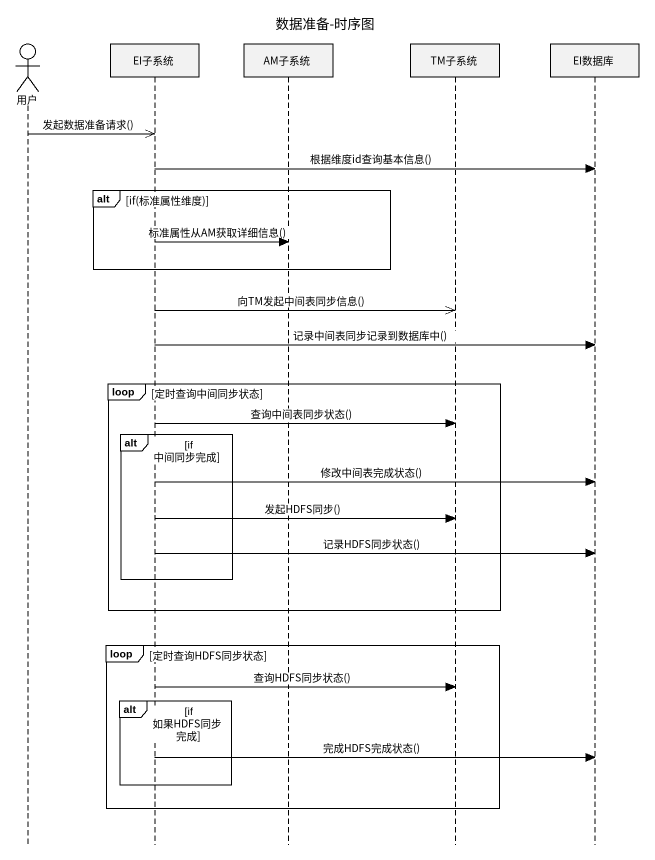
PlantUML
@startuml
title 数据准备-时序图
hide footbox
actor 用户
participant EI子系统
participant AM子系统
participant TM子系统
participant EI数据库

用户 ->> EI子系统 : 发起数据准备请求()
EI子系统 -> EI数据库 : 根据维度id查询基本信息()
alt if(标准属性维度)
  EI子系统 -> AM子系统 : 标准属性从AM获取详细信息()
end
EI子系统 ->> TM子系统 : 向TM发起中间表同步信息()
EI子系统 -> EI数据库 : 记录中间表同步记录到数据库中()
loop 定时查询中间同步状态
  EI子系统 -> TM子系统 : 查询中间表同步状态()
  alt if 中间同步完成
    EI子系统 -> EI数据库 : 修改中间表完成状态()
    EI子系统 -> TM子系统 : 发起HDFS同步()
    EI子系统 -> EI数据库 : 记录HDFS同步状态()
  end
end
loop 定时查询HDFS同步状态
  EI子系统 -> TM子系统 : 查询HDFS同步状态()
  alt if 如果HDFS同步完成
    EI子系统 -> EI数据库 : 完成HDFS完成状态()
  end
end
@enduml
